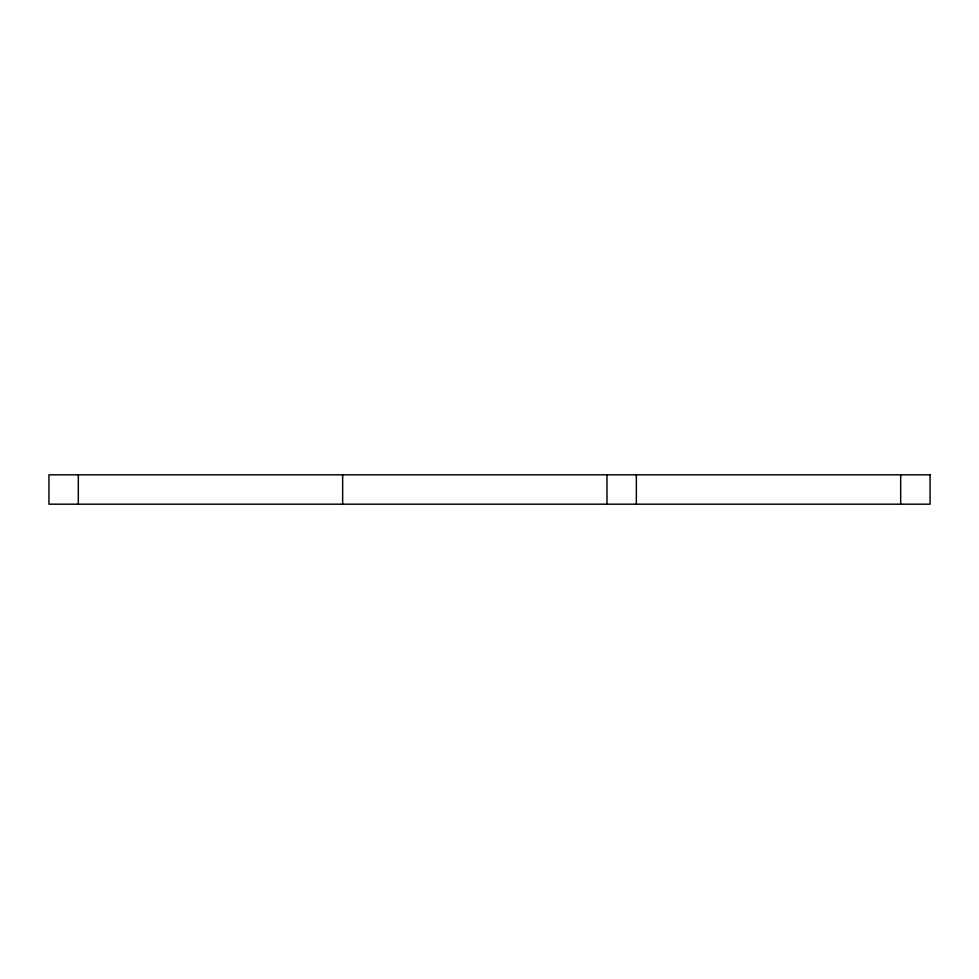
<?xml version="1.0" encoding="UTF-8"?>
<svg xmlns="http://www.w3.org/2000/svg" width="979" height="979" viewBox="0 0 979 979"><rect width="100%" height="100%" fill="white"/><g stroke="black" fill="none" stroke-linecap="round" stroke-linejoin="round"><path stroke-width="1.47" d="M900.68 474.815L900.68 504.185M636.35 474.815L636.35 504.185M606.98 474.815L606.98 504.185M342.65 474.815L342.65 504.185M78.32 474.815L78.32 504.185M930.05 474.815L48.95 474.815L48.95 504.185L930.05 504.185L930.05 474.815"/></g></svg>
